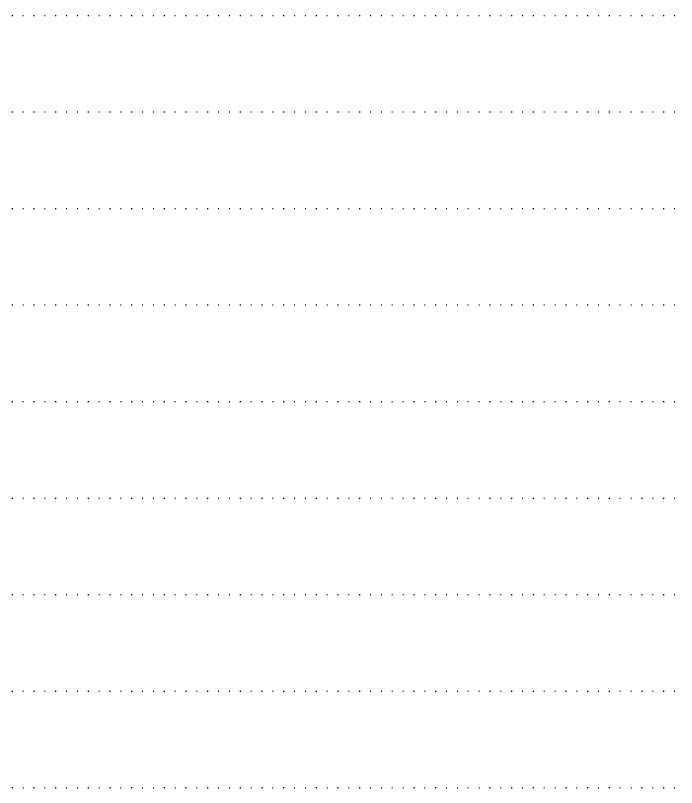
# Model space of a CAD drawing. Header units: millimetres. Extents: x -1499 to 6658, y -12483 to -6008.
# Drawn here: x 1714.5 to 1796.7, y -10817.1 to -10721.1 of the extents above; entities that cross this region are included whole.
import ezdxf

# ---------------------------------------------------------------- set-up
doc = ezdxf.new("R2010")
doc.units = ezdxf.units.MM
doc.linetypes.add('A-DOTLN01H', pattern=[0.125, 0, -0.125])
doc.layers.add('CR-GRID', color=56, linetype='A-DOTLN01H')

msp = doc.modelspace()

# ---------------------------------------------------------------- linework, layer by layer
at = {"layer": 'CR-GRID', "linetype": 'A-DOTLN01H', "ltscale": 10}
for p, q in [((696.157, -10721.058), (6196.157, -10721.058)), ((696.157, -10733.058), (6196.157, -10733.058)), ((696.157, -10745.058), (6196.157, -10745.058)), ((696.157, -10757.058), (6181.157, -10757.058)), ((696.157, -10769.058), (6196.157, -10769.058)), ((696.157, -10781.058), (6196.157, -10781.058)), ((696.157, -10793.058), (6196.157, -10793.058)), ((696.157, -10805.058), (6196.157, -10805.058)), ((696.157, -10817.058), (6196.157, -10817.058))]:
    msp.add_line(p, q, dxfattribs=at)

doc.saveas('drawing.dxf')
